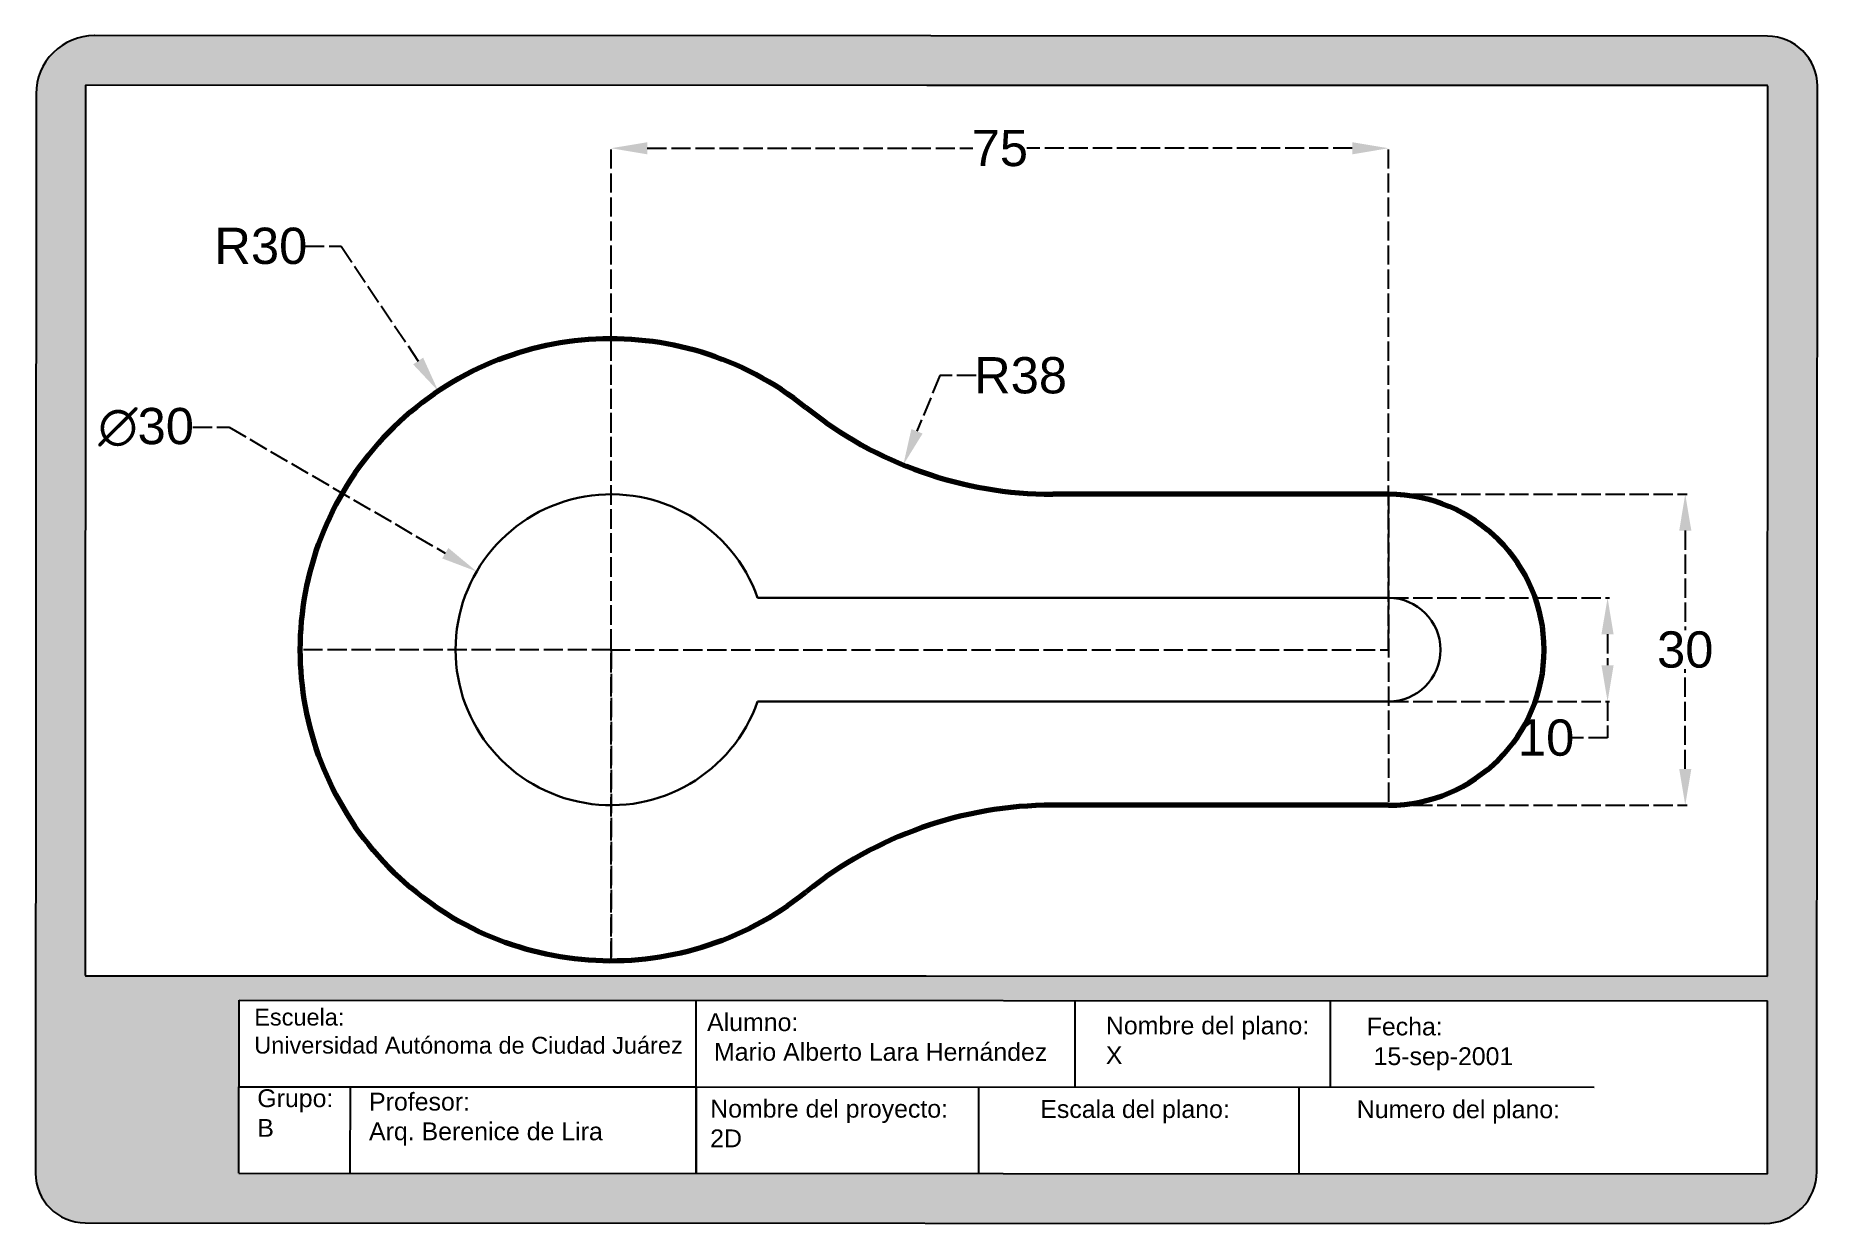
# Paper-space layout 'Layout1' of a CAD drawing. Header units: inches. Extents: x -13 to 425, y -10 to 281.
# The model-space entities are those that its viewports show. They can reach past a viewport. Long polylines and large blocks are cut down to what shows.
import ezdxf

# ---------------------------------------------------------------- set-up
doc = ezdxf.new("R2010")
doc.units = ezdxf.units.IN
doc.header["$MEASUREMENT"] = 0
doc.linetypes.add('ACAD_ISO02W100', pattern=[15, 12, -3])
doc.layers.add('Layer1', color=170, linetype='Continuous', lineweight=70)
doc.layers.add('Layer2', color=100, linetype='Continuous', lineweight=30)
doc.layers.add('Layer3', color=50, linetype='ACAD_ISO02W100')
doc.layers.add('Layer4', color=8, linetype='ACAD_ISO02W100', plot=False)
doc.styles.get("Standard").update_dxf_attribs({"font": 'arial.ttf'})
doc.dimstyles.get("Standard").update_dxf_attribs({"dimtxt": 3.5, "dimasz": 3.5, "dimexe": 0.18, "dimexo": 0.0625, "dimgap": 0.09, "dimtad": 0, "dimtih": 1, "dimtoh": 1, "dimdec": 0, "dimzin": 0, "dimdsep": 46, "dimtxsty": 'Standard', "dimcen": 0.09, "dimadec": 0, "dimazin": 0, "dimtfac": 1, "dimtdec": 0, "dimtofl": 0, "dimtmove": 0, "dimatfit": 3, "dimfxl": 1, "dimtolj": 1, "dimtzin": 0, "dimarcsym": 0})

# ---------------------------------------------------------------- blocks, each defined once
blk = doc.blocks.new('*D4')
at = {"layer": 'Defpoints', "color": 0, "transparency": 16777216}
for p in [(72.05, 64.54), (-2.95, 16.15), (72.05, 16.15)]:
    blk.add_point(p, dxfattribs=at)
at = {"layer": 'Layer3', "color": 0, "lineweight": -2, "transparency": 16777216}
for p, q in [((-2.95, 16.22), (-2.95, 64.72)), ((0.55, 64.54), (31.95, 64.54)), ((68.55, 64.54), (37.14, 64.54)), ((72.05, 16.22), (72.05, 64.72))]:
    blk.add_line(p, q, dxfattribs=at)
at = {"layer": 'Layer3', "color": 0, "transparency": 16777216}
for points in [[(0.55, 65.12), (0.55, 63.95), (-2.95, 64.54)], [(68.55, 65.12), (68.55, 63.95), (72.05, 64.54)]]:
    blk.add_solid(points, dxfattribs=at)
at = {"layer": 'Layer3', "color": 0, "transparency": 16777216, "insert": (34.55, 64.54), "char_height": 3.5, "attachment_point": 5}
blk.add_mtext('\\A1;75', dxfattribs=at)
blk = doc.blocks.new('*D6')
at = {"layer": 'Defpoints', "color": 0, "transparency": 16777216}
for p in [(72.05, 31.15), (72.05, 1.15), (100.66, 1.15)]:
    blk.add_point(p, dxfattribs=at)
at = {"layer": 'Layer3', "color": 0, "lineweight": -2, "transparency": 16777216}
for p, q in [((72.11, 31.15), (100.84, 31.15)), ((100.66, 27.65), (100.66, 18.03)), ((100.66, 4.65), (100.66, 14.27)), ((72.11, 1.15), (100.84, 1.15))]:
    blk.add_line(p, q, dxfattribs=at)
at = {"layer": 'Layer3', "color": 0, "transparency": 16777216}
for points in [[(100.08, 27.65), (101.25, 27.65), (100.66, 31.15)], [(100.08, 4.65), (101.25, 4.65), (100.66, 1.15)]]:
    blk.add_solid(points, dxfattribs=at)
at = {"layer": 'Layer3', "color": 0, "transparency": 16777216, "insert": (100.66, 16.15), "char_height": 3.5, "attachment_point": 5}
blk.add_mtext('\\A1;30', dxfattribs=at)
blk = doc.blocks.new('*D7')
at = {"layer": 'Defpoints', "color": 0, "transparency": 16777216}
for p in [(72.05, 21.15), (72.05, 11.15), (93.17, 11.15)]:
    blk.add_point(p, dxfattribs=at)
at = {"layer": 'Layer3', "color": 0, "lineweight": -2, "transparency": 16777216}
for p, q in [((72.11, 21.15), (93.35, 21.15)), ((93.17, 17.65), (93.17, 14.65)), ((72.11, 11.15), (93.35, 11.15)), ((93.17, 11.15), (93.17, 7.65)), ((93.17, 7.65), (89.67, 7.65))]:
    blk.add_line(p, q, dxfattribs=at)
at = {"layer": 'Layer3', "color": 0, "transparency": 16777216}
for points in [[(92.58, 17.65), (93.75, 17.65), (93.17, 21.15)], [(92.58, 14.65), (93.75, 14.65), (93.17, 11.15)]]:
    blk.add_solid(points, dxfattribs=at)
at = {"layer": 'Layer3', "color": 0, "transparency": 16777216, "insert": (87.24, 7.65), "char_height": 3.5, "attachment_point": 5}
blk.add_mtext('\\A1;10', dxfattribs=at)
blk = doc.blocks.new('*D8')
at = {"layer": 'Defpoints', "color": 0, "transparency": 16777216}
for p in [(-15.91, 23.7), (10.01, 8.6)]:
    blk.add_point(p, dxfattribs=at)
at = {"layer": 'Layer3', "color": 0, "lineweight": -2, "transparency": 16777216}
for p, q in [((-43.29, 37.62), (-39.79, 37.62)), ((-39.79, 37.62), (-18.94, 25.47)), ((-3.04, 16.15), (-2.86, 16.15)), ((-2.95, 16.06), (-2.95, 16.24))]:
    blk.add_line(p, q, dxfattribs=at)
at = {"layer": 'Layer3', "color": 0, "transparency": 16777216}
blk.add_solid([(-18.64, 25.97), (-19.23, 24.96), (-15.91, 23.7)], dxfattribs=at)
at = {"layer": 'Layer3', "color": 0, "transparency": 16777216, "insert": (-47.79, 37.62), "char_height": 3.5, "attachment_point": 5}
blk.add_mtext('\\A1;∅30', dxfattribs=at)
blk = doc.blocks.new('*D9')
at = {"layer": 'Defpoints', "color": 0, "transparency": 16777216}
for p in [(-19.61, 41.1), (-2.95, 16.15)]:
    blk.add_point(p, dxfattribs=at)
at = {"layer": 'Layer3', "color": 0, "lineweight": -2, "transparency": 16777216}
for p, q in [((-32.47, 55.1), (-28.97, 55.1)), ((-28.97, 55.1), (-21.56, 44.01)), ((-3.04, 16.15), (-2.86, 16.15)), ((-2.95, 16.06), (-2.95, 16.24))]:
    blk.add_line(p, q, dxfattribs=at)
at = {"layer": 'Layer3', "color": 0, "transparency": 16777216}
blk.add_solid([(-21.07, 44.33), (-22.04, 43.69), (-19.61, 41.1)], dxfattribs=at)
at = {"layer": 'Layer3', "color": 0, "transparency": 16777216, "insert": (-36.73, 55.1), "char_height": 3.5, "attachment_point": 5}
blk.add_mtext('\\A1;R30', dxfattribs=at)
blk = doc.blocks.new('*D10')
at = {"layer": 'Defpoints', "color": 0, "transparency": 16777216}
for p in [(39.65, 69.15), (25.24, 33.99)]:
    blk.add_point(p, dxfattribs=at)
at = {"layer": 'Layer3', "color": 0, "lineweight": -2, "transparency": 16777216}
for p, q in [((28.77, 42.61), (26.56, 37.23)), ((32.27, 42.61), (28.77, 42.61))]:
    blk.add_line(p, q, dxfattribs=at)
at = {"layer": 'Layer3', "color": 0, "transparency": 16777216}
blk.add_solid([(26.02, 37.45), (27.1, 37.01), (25.24, 33.99)], dxfattribs=at)
at = {"layer": 'Layer3', "color": 0, "transparency": 16777216, "insert": (36.55, 42.61), "char_height": 3.5, "attachment_point": 5}
blk.add_mtext('\\A1;R38', dxfattribs=at)

msp = doc.modelspace()

# ---------------------------------------------------------------- linework, layer by layer
msp.add_line((72.05, 11.15), (72.05, 11.15))
at = {"layer": 'Layer1'}
for p, q in [((72.05, 31.15), (39.65, 31.15)), ((72.05, 1.15), (39.65, 1.15))]:
    msp.add_line(p, q, dxfattribs=at)
for centre, radius, start, end in [((-2.95, 16.15), 30, 51.2067, 308.7933), ((39.65, 69.15), 38, 231.2067, 270), ((72.05, 16.15), 15, 270, 90), ((39.65, -36.85), 38, 90, 128.7933)]:
    msp.add_arc(centre, radius, start, end, dxfattribs=at)
at = {"layer": 'Layer2'}
for p, q in [((72.05, 21.15), (11.19, 21.15)), ((72.05, 11.15), (11.19, 11.15))]:
    msp.add_line(p, q, dxfattribs=at)
for centre, radius, start, end in [((-2.95, 16.15), 15, 19.4712, 340.5288), ((72.05, 16.15), 5, 270, 90)]:
    msp.add_arc(centre, radius, start, end, dxfattribs=at)
at = {"layer": 'Layer4'}
for p, q in [((-2.95, -13.85), (-2.95, 46.15)), ((72.05, 16.15), (72.05, 31.15)), ((72.05, 31.15), (72.05, 1.15)), ((-2.95, 16.15), (-32.95, 16.15)), ((-2.95, 16.15), (72.05, 16.15)), ((-2.95, 16.15), (-2.95, -13.85))]:
    msp.add_line(p, q, dxfattribs=at)

# ---------------------------------------------------------------- dimensions: what is measured, and where the dimension line sits
at = {"layer": 'Layer3'}
for center, mpoint, picture, middle in [((39.65, 69.15), (25.24, 33.99), '*D10', (36.55, 42.61)), ((-2.95, 16.15), (-19.61, 41.1), '*D9', (-36.73, 55.1))]:
    dim = msp.add_radius_dim(center=center, mpoint=mpoint, dimstyle='Standard', dxfattribs=at)
    dim.commit()
    dim.dimension.update_dxf_attribs({"geometry": picture, "text_midpoint": middle, "dimtype": 164})
dim = msp.add_linear_dim(base=(72.05, 64.54), p1=(-2.95, 16.15), p2=(72.05, 16.15), dimstyle='Standard', dxfattribs=at)
dim.commit()
dim.dimension.update_dxf_attribs({"geometry": '*D4', "text_midpoint": (34.55, 64.54)})
dim = msp.add_diameter_dim_2p(p1=(10.01, 8.6), p2=(-15.91, 23.7), dimstyle='Standard', dxfattribs=at)
dim.commit()
dim.dimension.update_dxf_attribs({"geometry": '*D8', "text_midpoint": (-47.79, 37.62), "dimtype": 163})
for base, p1, p2, picture, middle in [((100.66, 1.15), (72.05, 31.15), (72.05, 1.15), '*D6', (100.66, 16.15)), ((93.17, 11.15), (72.05, 21.15), (72.05, 11.15), '*D7', (87.24, 7.65))]:
    dim = msp.add_linear_dim(base=base, p1=p1, p2=p2, angle=90, dimstyle='Standard', dxfattribs=at)
    dim.commit()
    dim.dimension.update_dxf_attribs({"geometry": picture, "text_midpoint": middle})

psp = doc.layouts.get("Layout1")

# ---------------------------------------------------------------- hatches: boundary and pattern name
at = {"true_color": 0x000000}
h = psp.add_hatch(dxfattribs=at)
h.set_pattern_fill('AR-CONC', color=18, scale=2.185322, angle=-0.0227)
h.set_pattern_definition([(49.9773, (-539.964, -47.665), (15.6739, -1.37754), [1.639, -18.0289]), (354.9773, (-539.964, -47.665), (-3.02565, 16.43902), [1.3112, -14.42312]), (100.4288, (-538.658, -47.78), (12.64824, 15.06147), [1.39293, -15.3222]), (46.1615, (-539.962, -43.294), (23.32122, -3.62636), [2.4585, -27.04335]), (96.613, (-538.02, -43.596), (20.4338, 21.27953), [2.0894, -22.9833]), (351.1615, (-539.962, -43.294), (20.4338, 21.27953), [1.9668, -21.6347]), (20.9773, (-537.778, -44.387), (13.04085, -8.80368), [1.639, -18.0289]), (325.9773, (-537.778, -44.387), (5.3235, 15.84475), [1.3112, -14.42312]), (71.4288, (-536.691, -45.121), (18.36435, 7.04107), [1.39293, -15.3222]), (37.4773, (-539.964, -47.6646), (0.268612, 7.274695), [0, -14.2483, 0, -14.641654, 0, -14.477755]), (7.4773, (-539.964, -47.6646), (5.75233, 8.61689), [0, -8.34793, 0, -13.9205, 0, -5.51794]), (327.4773, (-544.8374, -47.6627), (11.66554, -0.497515), [0, -5.4633, 0, -17.04551, 0, -22.61808]), (317.4773, (-547.023, -47.662), (12.74536, 2.18257), [0, -7.1023, 0, -11.31997, 0, -16.06211])])
h.paths.add_polyline_path([(37.35, 1.83), (37.36, 44.32), (412.4, 44.17), (412.38, 1.68)], flags=16)
h.paths.add_polyline_path([(-0.38, 50.4), (-0.29, 268.93), (412.49, 268.77), (412.4, 50.24)], flags=16)
h.paths.add_polyline_path([(411.76, -10.46, 0.414214), (424.52, 2.29), (424.63, 268.66, 0.414214), (412.39, 280.91), (1.86, 281.07, 0.414214), (-12.44, 266.79), (-12.54, 1.84, 0.414214), (-0.4, -10.3)])

# ---------------------------------------------------------------- linework, layer by layer
for p, q in [((412.39, 280.91), (1.86, 281.07)), ((-12.44, 266.79), (-12.54, 1.84)), ((-0.29, 268.93), (-0.38, 50.4)), ((412.49, 268.77), (-0.29, 268.93)), ((412.4, 50.24), (412.49, 268.77)), ((424.52, 2.29), (424.63, 268.66)), ((-0.38, 50.4), (412.4, 50.24)), ((37.35, 1.83), (37.36, 44.32)), ((37.36, 44.32), (412.4, 44.17)), ((149.49, 1.78), (149.5, 44.27)), ((242.53, 22.99), (242.54, 44.24)), ((305.14, 22.97), (305.15, 44.21)), ((412.38, 1.68), (412.4, 44.17)), ((37.35, 23.07), (37.35, 23.07)), ((37.35, 23.07), (149.5, 23.03)), ((64.67, 1.81), (64.68, 23.06)), ((149.5, 23.03), (149.49, 1.78)), ((149.5, 23.03), (369.85, 22.94)), ((218.9, 1.75), (218.91, 23)), ((297.45, 1.72), (297.46, 22.97)), ((37.35, 1.83), (412.38, 1.68)), ((-0.4, -10.3), (411.76, -10.46))]:
    psp.add_line(p, q)
for centre, radius, start, end in [((1.86, 266.78), 14.29, 89.9773, 179.9773), ((412.38, 268.66), 12.25, 359.9773, 89.9773), ((-0.4, 1.84), 12.14, 179.9773, 269.9773), ((411.76, 2.3), 12.76, 269.9773, 359.9773)]:
    psp.add_arc(centre, radius, start, end)

# ---------------------------------------------------------------- texts
at = {"attachment_point": 1, "rotation": 359.9773}
for s, width, heights, insert, char_height in [('{\\C30;\\c2005496;Escuela:\\PUniversidad Autónoma de Ciudad Juárez}', 123.5737, [21.54], (41.1, 42.23), 4.1278), ('{\\H0.9x;\\C30;\\c2005496;Alumno:\\P Mario Alberto Lara Hernández} ', 103.7358, [0], (152.21, 41.12), 4.8563), ('{\\H0.9x;\\C30;\\c2005496;Nombre del plano:\\PX}', 103.7358, [0], (250.05, 40.31), 4.8563), ('{\\H0.9x;\\C30;\\c2005496;Fecha:\\P 15-sep-2001}', 103.7358, [0], (314.05, 40.05), 4.8563), ('{\\C30;\\c2005496;Grupo:\\PB}', 54.5543, [0], (41.85, 22.45), 4.3706), ('{\\C30;\\c2005496;Profesor:\\PArq. Berenice de Lira}', 74.3922, [0], (69.27, 21.61), 4.3706), ('{\\H0.9x;\\C30;\\c2005496;Nombre del proyecto:\\P2D}', 103.7358, [0], (152.97, 19.88), 4.8563), ('{\\H0.9x;\\C30;\\c2005496;Escala del plano:}', 103.7358, [0], (233.97, 19.79), 4.8563), ('{\\H0.9x;\\C30;\\c2005496;Numero del plano:\\P }', 103.7358, [0], (311.62, 19.74), 4.8563)]:
    psp.add_mtext_dynamic_manual_height_columns(s, width=width, gutter_width=24.28, heights=heights, dxfattribs=dict(at, insert=insert, char_height=char_height))

# ---------------------------------------------------------------- viewports
at = {"layer": '0'}
psp.add_viewport(center=(206.05, 159.59), size=(412.7, 218.6956), view_center_point=(27.48, 27.65), view_height=85.9698, dxfattribs=at)

doc.saveas('drawing.dxf')
